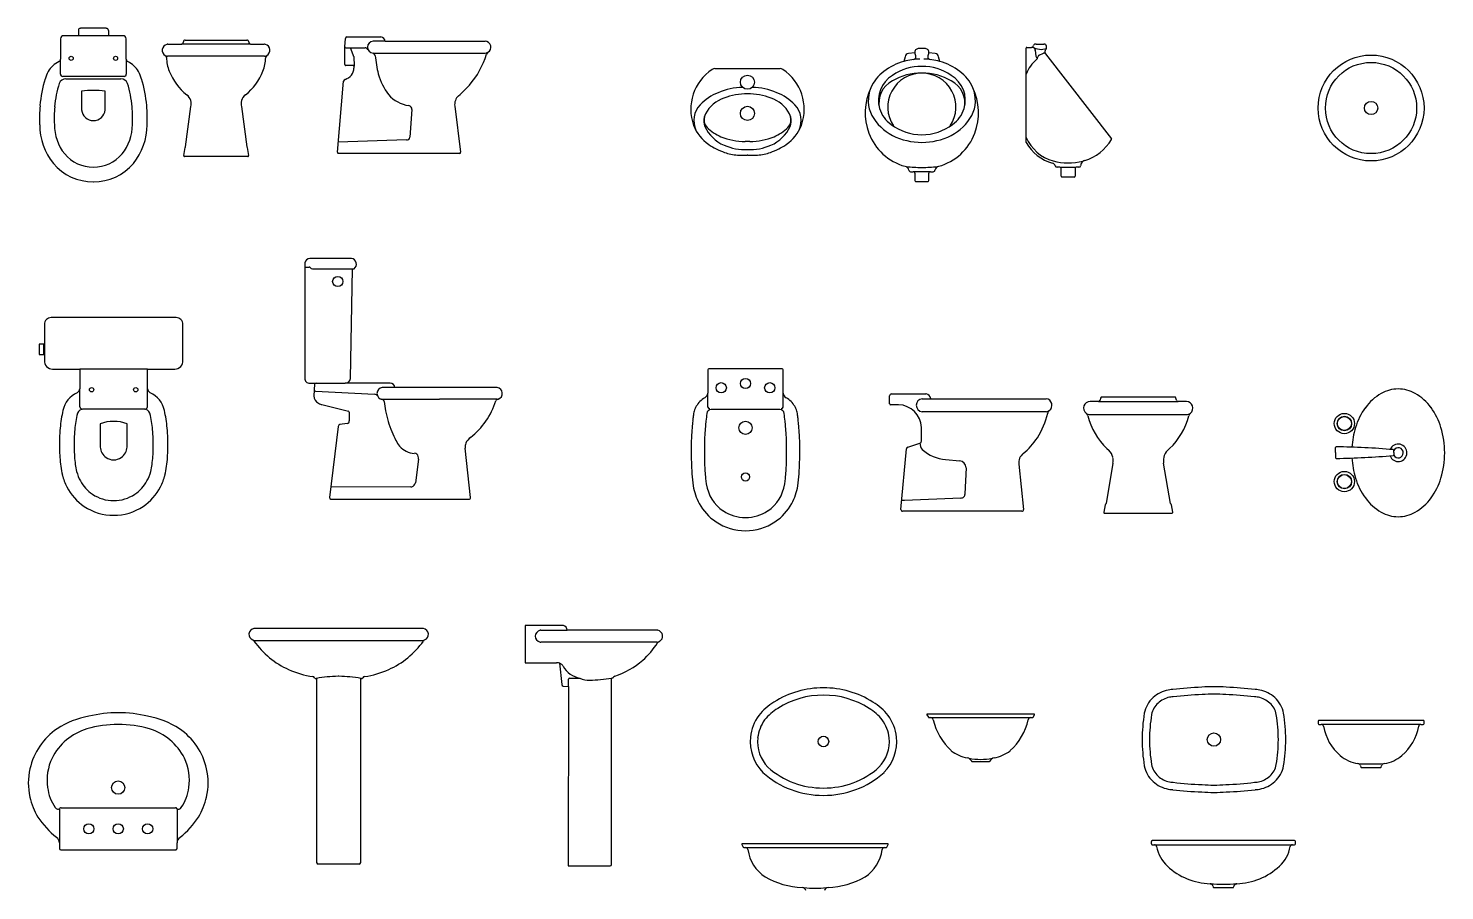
# Model space of a CAD drawing. Extents: x 48.37 to 55.99, y 194.47 to 199.7.
# Drawn here: x 48.369 to 53.248, y 196.608 to 199.579 of the extents above; entities that cross this region are included whole.
import ezdxf

# ---------------------------------------------------------------- set-up
doc = ezdxf.new("R2010")
doc.units = 0
doc.layers.get('0').update_dxf_attribs({"linetype": 'CONTINUOUS'})

msp = doc.modelspace()

# ---------------------------------------------------------------- linework, layer by layer
for p, q in [((48.5927, 199.5534), (48.4913, 199.5534)), ((48.541, 199.5716), (48.541, 199.5534)), ((48.5927, 199.5787), (48.5481, 199.5787)), ((48.6373, 199.5787), (48.5927, 199.5787)), ((48.694, 199.5534), (48.5927, 199.5534)), ((48.6444, 199.5716), (48.6444, 199.5534)), ((48.4791, 199.5422), (48.4791, 199.4723)), ((48.7062, 199.4723), (48.7062, 199.5422)), ((48.8493, 199.5237), (48.8968, 199.5237)), ((49.0155, 199.5237), (48.8968, 199.5237)), ((48.9024, 199.5288), (48.9029, 199.5323)), ((48.909, 199.5379), (49.0155, 199.5379)), ((49.0155, 199.5379), (49.1219, 199.5379)), ((49.1341, 199.5237), (49.0155, 199.5237)), ((49.128, 199.5323), (49.1285, 199.5288)), ((49.1341, 199.5237), (49.1816, 199.5237)), ((49.4585, 199.4541), (49.459, 199.5149)), ((49.459, 199.5149), (49.4611, 199.5433)), ((49.4626, 199.5119), (49.5285, 199.5119)), ((49.4661, 199.5489), (49.5832, 199.5489)), ((49.4871, 199.4878), (49.4788, 199.5119)), ((49.5974, 199.5342), (49.5564, 199.5342)), ((49.5974, 199.5342), (49.7492, 199.5342)), ((49.7492, 199.5342), (49.9421, 199.5342)), ((51.4466, 199.5088), (51.4339, 199.5088)), ((51.4593, 199.5088), (51.4466, 199.5088)), ((51.8056, 199.1851), (51.8056, 199.51)), ((51.8086, 199.513), (51.8248, 199.513)), ((51.8284, 199.515), (51.8309, 199.5201)), ((51.8373, 199.5029), (51.8395, 199.4831)), ((51.8396, 199.5059), (51.8396, 199.5059)), ((51.84, 199.5247), (51.8664, 199.5247)), ((48.4791, 199.4211), (48.4791, 199.4723)), ((48.7062, 199.4723), (48.7062, 199.4211)), ((49.0155, 199.4826), (48.8486, 199.4826)), ((49.1823, 199.4826), (49.0155, 199.4826)), ((49.4894, 199.4819), (49.4905, 199.448)), ((49.5564, 199.4936), (49.7492, 199.4936)), ((49.7492, 199.4936), (49.9421, 199.4936)), ((51.3888, 199.4809), (51.3848, 199.4647)), ((51.4228, 199.4941), (51.4005, 199.4921)), ((51.4927, 199.4921), (51.4704, 199.4941)), ((51.5084, 199.4647), (51.5044, 199.4809)), ((51.8512, 199.4866), (51.8654, 199.4927)), ((51.8725, 199.4912), (52.0996, 199.1982)), ((48.6983, 199.4129), (48.4871, 199.4129)), ((49.4874, 199.451), (49.4621, 199.451)), ((49.4905, 199.4419), (49.4905, 199.448)), ((50.733, 199.4398), (50.846, 199.4398)), ((50.846, 199.4398), (50.959, 199.4398)), ((48.4979, 199.4044), (48.5927, 199.4044)), ((48.5521, 199.3618), (48.5521, 199.2979)), ((48.5927, 199.4044), (48.6875, 199.4044)), ((48.6332, 199.2979), (48.6332, 199.3618)), ((49.4335, 199.1518), (49.4545, 199.3968)), ((48.9098, 199.1699), (48.9283, 199.3093)), ((49.1026, 199.3093), (49.1211, 199.1699)), ((49.8377, 199.3101), (49.8579, 199.1519)), ((49.6902, 199.2985), (49.6831, 199.2037)), ((50.6984, 199.2762), (50.6973, 199.2726)), ((50.9948, 199.2726), (50.9936, 199.2762)), ((48.9039, 199.1405), (48.909, 199.1679)), ((49.1219, 199.1679), (49.127, 199.1405)), ((49.6709, 199.1941), (49.4365, 199.1863)), ((50.846, 199.1894), (50.8381, 199.1893)), ((50.8539, 199.1893), (50.846, 199.1894)), ((48.9095, 199.137), (48.9062, 199.137)), ((49.0155, 199.137), (48.9095, 199.137)), ((49.1214, 199.137), (49.0155, 199.137)), ((49.1247, 199.137), (49.1214, 199.137)), ((49.8544, 199.1479), (49.4371, 199.1479)), ((50.846, 199.1417), (50.8443, 199.1417)), ((50.8477, 199.1417), (50.846, 199.1417)), ((51.9957, 199.1131), (51.9936, 199.1055)), ((51.4076, 199.0845), (51.4172, 199.0845)), ((51.4466, 199.0845), (51.4197, 199.0845)), ((51.4223, 199.0795), (51.4223, 199.0541)), ((51.4735, 199.0845), (51.4466, 199.0845)), ((51.4709, 199.0541), (51.4709, 199.0795)), ((51.476, 199.0845), (51.4856, 199.0845)), ((51.9217, 199.0999), (51.9125, 199.0999)), ((51.9247, 199.1004), (51.9764, 199.1004)), ((51.9262, 199.0695), (51.9262, 199.0964)), ((51.9718, 199.0665), (51.9293, 199.0665)), ((51.9749, 199.0964), (51.9749, 199.0695)), ((51.987, 199.0999), (51.9779, 199.0999)), ((51.4253, 199.0511), (51.4466, 199.0511)), ((51.4466, 199.0511), (51.4679, 199.0511)), ((49.4824, 198.7862), (49.3385, 198.7862)), ((49.3212, 198.7705), (49.3212, 198.7563)), ((49.3212, 198.7563), (49.3212, 198.3728)), ((49.3212, 198.7563), (49.3359, 198.7563)), ((49.3496, 198.7502), (49.4855, 198.7502)), ((49.4784, 198.3726), (49.4855, 198.7502)), ((49.4855, 198.7502), (49.491, 198.7502)), ((48.6626, 198.582), (48.4474, 198.582)), ((48.8779, 198.582), (48.6626, 198.582)), ((48.4239, 198.5589), (48.4239, 198.4887)), ((48.9013, 198.435), (48.9013, 198.5589)), ((48.4061, 198.4907), (48.4061, 198.4553)), ((48.4224, 198.4907), (48.4061, 198.4907)), ((48.4224, 198.4887), (48.4224, 198.4907)), ((48.4239, 198.4887), (48.4224, 198.4887)), ((48.4224, 198.4583), (48.4224, 198.4887)), ((48.4239, 198.4887), (48.4239, 198.4583)), ((48.4061, 198.4553), (48.4224, 198.4553)), ((48.4224, 198.4583), (48.4239, 198.4583)), ((48.4224, 198.4553), (48.4224, 198.4583)), ((48.4239, 198.4583), (48.4239, 198.435)), ((48.4523, 198.4046), (48.546, 198.4046)), ((48.546, 198.4046), (48.546, 198.3372)), ((48.7792, 198.4046), (48.546, 198.4046)), ((48.7792, 198.4046), (48.8729, 198.4046)), ((48.7792, 198.3372), (48.7792, 198.4046)), ((50.7094, 198.4003), (50.7094, 198.3222)), ((50.8391, 198.4059), (50.7149, 198.4059)), ((50.9633, 198.4059), (50.8391, 198.4059)), ((50.9689, 198.3222), (50.9689, 198.4003)), ((48.546, 198.2748), (48.546, 198.3372)), ((48.7792, 198.2748), (48.7792, 198.3372)), ((49.3376, 198.3564), (49.3598, 198.3564)), ((49.3547, 198.3525), (49.3517, 198.3128)), ((49.3598, 198.3564), (49.4596, 198.3564)), ((49.6152, 198.3564), (49.4596, 198.3564)), ((49.6314, 198.3412), (49.5873, 198.3412)), ((49.7855, 198.3412), (49.6314, 198.3412)), ((49.9837, 198.3412), (49.7855, 198.3412)), ((49.3577, 198.329), (49.5615, 198.3179)), ((49.3747, 198.2841), (49.3779, 198.2833)), ((49.3793, 198.2831), (49.471, 198.2598)), ((49.5873, 198.3007), (49.7855, 198.3007)), ((49.9837, 198.3007), (49.7855, 198.3007)), ((50.7094, 198.2755), (50.7094, 198.3222)), ((50.9689, 198.2755), (50.9689, 198.3222)), ((51.3357, 198.2851), (51.3357, 198.313)), ((51.3418, 198.3191), (51.4604, 198.3191)), ((51.4472, 198.3028), (51.4771, 198.3028)), ((51.4771, 198.3028), (51.6611, 198.3028)), ((51.6611, 198.3028), (51.875, 198.3028)), ((52.0553, 198.2934), (52.0259, 198.2934)), ((52.0553, 198.2934), (52.1922, 198.2934)), ((52.0624, 198.3051), (52.0609, 198.298)), ((52.1922, 198.3086), (52.0675, 198.3086)), ((52.3169, 198.3086), (52.1922, 198.3086)), ((52.1922, 198.2934), (52.329, 198.2934)), ((52.3234, 198.298), (52.3219, 198.3051)), ((52.3584, 198.2934), (52.329, 198.2934)), ((48.5577, 198.2672), (48.5557, 198.2673)), ((48.6626, 198.2672), (48.5577, 198.2672)), ((48.7675, 198.2672), (48.6626, 198.2672)), ((48.7695, 198.2673), (48.7675, 198.2672)), ((49.4743, 198.256), (49.4743, 198.2261)), ((50.7094, 198.274), (50.7094, 198.2755)), ((50.8391, 198.2655), (50.7204, 198.2655)), ((50.9579, 198.2655), (50.8391, 198.2655)), ((50.9688, 198.274), (50.9689, 198.2755)), ((51.3661, 198.2821), (51.3388, 198.2821)), ((51.6611, 198.2577), (51.4472, 198.2577)), ((51.875, 198.2577), (51.6611, 198.2577)), ((52.0259, 198.2478), (52.1922, 198.2478)), ((52.1922, 198.2478), (52.3584, 198.2478)), ((48.6165, 198.216), (48.6165, 198.1359)), ((48.7087, 198.1359), (48.7087, 198.216)), ((49.4363, 198.2069), (49.4066, 197.9622)), ((49.4667, 198.217), (49.442, 198.2136)), ((51.4452, 198.1567), (51.4452, 198.204)), ((51.3986, 198.1361), (51.4399, 198.1492)), ((49.713, 198.0944), (49.7019, 198.0133)), ((49.8919, 197.9621), (49.8737, 198.1329)), ((51.3747, 197.9206), (51.3934, 198.13)), ((51.3934, 198.13), (51.3935, 198.1305)), ((51.5283, 198.093), (51.577, 198.089)), ((52.0842, 198.1312), (52.0908, 198.1251)), ((52.2935, 198.1251), (52.3001, 198.1312)), ((52.8721, 198.1172), (52.8721, 198.1351)), ((52.8721, 198.1172), (52.8721, 198.0992)), ((53.0721, 198.1172), (53.0721, 198.1253)), ((53.0721, 198.1172), (53.0721, 198.109)), ((50.6546, 198.0435), (50.6566, 198.0232)), ((50.6998, 198.0473), (50.7017, 198.0283)), ((50.9765, 198.0283), (50.9784, 198.0473)), ((51.0216, 198.0232), (51.0236, 198.0435)), ((51.5988, 198.0651), (51.5952, 197.9749)), ((51.7812, 198.0773), (51.7964, 197.9207)), ((52.105, 198.0805), (52.0812, 197.9412)), ((52.3031, 197.9412), (52.2794, 198.0805)), ((49.6858, 197.9991), (49.4109, 197.9975)), ((50.6566, 198.0232), (50.6592, 198.0029)), ((50.7017, 198.0283), (50.7041, 198.009)), ((50.9741, 198.009), (50.9765, 198.0283)), ((51.019, 198.0029), (51.0216, 198.0232)), ((49.4116, 197.9565), (49.8868, 197.9565)), ((51.386, 197.9521), (51.3775, 197.9521)), ((51.387, 197.9521), (51.386, 197.9521)), ((51.581, 197.9607), (51.387, 197.9521)), ((51.7914, 197.9151), (51.3798, 197.9151)), ((52.0776, 197.9375), (52.0731, 197.9123)), ((52.0766, 197.9082), (52.0816, 197.9082)), ((52.0777, 197.9377), (52.0776, 197.9375)), ((52.0816, 197.9082), (52.1922, 197.9082)), ((52.1922, 197.9082), (52.3027, 197.9082)), ((52.3027, 197.9082), (52.3077, 197.9082)), ((52.3067, 197.9375), (52.3067, 197.9377)), ((52.3113, 197.9123), (52.3067, 197.9375)), ((49.2264, 197.5108), (49.1474, 197.5108)), ((49.4377, 197.5108), (49.2264, 197.5108)), ((49.6491, 197.5108), (49.4377, 197.5108)), ((49.728, 197.5108), (49.6491, 197.5108)), ((50.0797, 197.5212), (50.0797, 197.3934)), ((50.2105, 197.5212), (50.0797, 197.5212)), ((50.134, 197.5049), (50.2247, 197.5049)), ((50.3344, 197.5049), (50.2247, 197.5049)), ((50.5348, 197.5049), (50.3344, 197.5049)), ((49.147, 197.4703), (49.4377, 197.4703)), ((49.4377, 197.4703), (49.7284, 197.4703)), ((50.3344, 197.4644), (50.1339, 197.4644)), ((50.5349, 197.4644), (50.3344, 197.4644)), ((50.0797, 197.3934), (50.1879, 197.3934)), ((50.1983, 197.3914), (50.2064, 197.3184)), ((49.3546, 197.3415), (49.355, 197.3409)), ((49.3617, 197.3394), (49.3617, 196.7049)), ((49.4387, 197.3466), (49.4355, 197.3466)), ((49.5137, 196.7049), (49.5137, 197.3394)), ((49.5204, 197.3409), (49.5208, 197.3415)), ((50.2115, 197.3129), (50.2293, 197.3118)), ((50.2293, 197.3118), (50.2287, 196.694)), ((50.2293, 197.3118), (50.2293, 197.3367)), ((50.2328, 197.3402), (50.2688, 197.3402)), ((50.3773, 196.698), (50.3773, 197.3402)), ((51.4639, 197.2139), (51.469, 197.2053)), ((51.6494, 197.2165), (51.4654, 197.2165)), ((51.8334, 197.2165), (51.6494, 197.2165)), ((51.8299, 197.2053), (51.8349, 197.2139)), ((51.471, 197.2043), (51.4771, 197.2043)), ((51.4771, 197.2043), (51.6494, 197.2043)), ((51.6494, 197.2043), (51.8217, 197.2043)), ((51.8217, 197.2043), (51.8278, 197.2043)), ((52.8115, 197.1916), (52.8115, 197.1835)), ((52.994, 197.1947), (52.8146, 197.1947)), ((52.8146, 197.1805), (52.8224, 197.1805)), ((52.829, 197.1805), (52.8224, 197.1805)), ((52.994, 197.1805), (52.829, 197.1805)), ((53.1734, 197.1947), (52.994, 197.1947)), ((53.1591, 197.1805), (52.994, 197.1805)), ((53.1656, 197.1805), (53.1591, 197.1805)), ((53.1656, 197.1805), (53.1734, 197.1805)), ((53.1765, 197.1835), (53.1765, 197.1916)), ((51.62, 197.0527), (51.6494, 197.0527)), ((51.6494, 197.0527), (51.6788, 197.0527)), ((52.9577, 197.0386), (52.9591, 197.0339)), ((52.961, 197.0325), (52.994, 197.0325)), ((52.994, 197.0325), (53.027, 197.0325)), ((53.0289, 197.0339), (53.0304, 197.0386)), ((48.4756, 196.8886), (48.4756, 196.7728)), ((48.4812, 196.8931), (48.6783, 196.8931)), ((48.6783, 196.8931), (48.8755, 196.8931)), ((48.8811, 196.8886), (48.8811, 196.7728)), ((48.4756, 196.7728), (48.4756, 196.7533)), ((48.8811, 196.7533), (48.8811, 196.7728)), ((52.2371, 196.7775), (52.2371, 196.7694)), ((52.4855, 196.7806), (52.2402, 196.7806)), ((52.7308, 196.7806), (52.4855, 196.7806)), ((52.7339, 196.7694), (52.7339, 196.7775)), ((48.4802, 196.7492), (48.6783, 196.7492)), ((48.6783, 196.7492), (48.8765, 196.7492)), ((50.8269, 196.7671), (50.8315, 196.758)), ((51.0788, 196.7697), (50.8285, 196.7697)), ((50.833, 196.7571), (50.8404, 196.7571)), ((50.8404, 196.7571), (51.0788, 196.7571)), ((51.3292, 196.7697), (51.0788, 196.7697)), ((51.0788, 196.7571), (51.3173, 196.7571)), ((51.3173, 196.7571), (51.3247, 196.7571)), ((51.3262, 196.758), (51.3308, 196.7671)), ((52.2402, 196.7664), (52.248, 196.7664)), ((52.248, 196.7664), (52.2546, 196.7664)), ((52.2546, 196.7664), (52.4855, 196.7664)), ((52.4855, 196.7664), (52.7164, 196.7664)), ((52.7164, 196.7664), (52.723, 196.7664)), ((52.723, 196.7664), (52.7308, 196.7664)), ((49.3668, 196.6999), (49.4377, 196.6999)), ((49.4377, 196.6999), (49.5087, 196.6999)), ((50.2287, 196.694), (50.3732, 196.694)), ((52.4491, 196.6245), (52.4506, 196.6198)), ((52.5204, 196.6198), (52.5219, 196.6245)), ((52.4525, 196.6184), (52.4855, 196.6184)), ((52.4855, 196.6184), (52.5185, 196.6184))]:
    msp.add_line(p, q)
for centre, radius in [((48.5161, 199.4753), 0.0071), ((48.6692, 199.4753), 0.0071), ((52.994, 199.3042), 0.1825), ((52.994, 199.3042), 0.1571), ((50.846, 199.3931), 0.0243), ((50.846, 199.2857), 0.0243), ((52.994, 199.3042), 0.0228), ((49.4345, 198.7066), 0.0177), ((48.5866, 198.3336), 0.0076), ((48.7386, 198.3336), 0.0076), ((50.7555, 198.3405), 0.0177), ((50.8391, 198.3552), 0.0177), ((50.9227, 198.3405), 0.0177), ((52.9021, 198.2172), 0.035), ((52.9021, 198.2172), 0.025), ((52.9021, 198.2172), 0.024), ((50.8391, 198.2026), 0.0228), ((50.8391, 198.0333), 0.0142), ((52.9021, 198.0172), 0.035), ((52.9021, 198.0172), 0.025), ((52.9021, 198.0172), 0.024), ((51.1076, 197.1218), 0.0182), ((52.4528, 197.1285), 0.0228), ((48.6783, 196.9631), 0.0228), ((48.577, 196.8211), 0.0177), ((48.6783, 196.8211), 0.0177), ((48.7797, 196.8211), 0.0177)]:
    msp.add_circle(centre, radius)
for centre, radius, start, end in [((48.4909, 199.5416), 0.0117, 87.8078, 177.2131), ((48.5483, 199.5714), 0.00728, 91.4261, 178.5739), ((48.6371, 199.5714), 0.00728, 1.4261, 88.5739), ((48.6945, 199.5416), 0.0117, 2.7869, 92.1922), ((48.8506, 199.5032), 0.0207, 104.2882, 240.8835), ((48.8494, 199.506), 0.0177, 90.4662, 102.6402), ((48.8969, 199.5293), 0.0056, 269.9675, 354.5798), ((48.9087, 199.5322), 0.00574, 86.5792, 178.4417), ((49.1222, 199.5322), 0.00574, 1.5583, 93.4208), ((49.1341, 199.5293), 0.0056, 185.4202, 270.0325), ((49.1815, 199.506), 0.0177, 77.3598, 89.5338), ((49.1803, 199.5032), 0.0207, 299.1165, 75.7118), ((49.4624, 199.5152), 0.00334, 185.0477, 273.7497), ((49.4665, 199.5434), 0.00547, 94.1616, 181.2911), ((49.5292, 199.5022), 0.00973, 25.1718, 94.4429), ((49.5569, 199.5139), 0.0203, 91.377, 268.623), ((49.5818, 199.5332), 0.0157, 3.3524, 84.6374), ((49.9416, 199.5139), 0.0203, 299.8396, 88.623), ((51.434, 199.4971), 0.0116, 90.3819, 195.2487), ((51.4592, 199.4971), 0.0116, 344.7513, 89.6181), ((51.8086, 199.51), 0.00304, 90, 180), ((51.8254, 199.5003), 0.0127, 90.5852, 92.4239), ((51.8251, 199.5167), 0.0037, 272.4449, 332.9609), ((51.8254, 199.5003), 0.0127, 57.0305, 90.5852), ((51.8578, 199.5596), 0.0534, 236.62, 290.0311), ((51.8392, 199.515), 0.00969, 84.7956, 148.3345), ((51.8262, 199.5016), 0.0112, 6.4831, 57.0305), ((51.8371, 199.5055), 0.00253, 47.3931, 47.5376), ((51.8671, 199.5164), 0.00831, 26.6179, 94.6666), ((51.8401, 199.5243), 0.0389, 323.7706, 337.5139), ((51.864, 199.5132), 0.0126, 342.8586, 33.4016), ((48.5054, 199.3929), 0.0776, 113.4269, 151.7341), ((48.4705, 199.4718), 0.00861, 297.917, 3.3675), ((48.7148, 199.4718), 0.00861, 176.6325, 242.083), ((48.6799, 199.3929), 0.0776, 28.2659, 66.5731), ((48.8363, 199.4779), 0.00832, 1.3411, 59.4583), ((48.8506, 199.5032), 0.0207, 240.8835, 257.3981), ((48.9648, 199.4781), 0.1202, 180.0013, 203.092), ((48.8483, 199.4911), 0.00847, 254.9055, 271.9871), ((49.0661, 199.4781), 0.1202, 336.908, 359.9987), ((49.1826, 199.4911), 0.00847, 268.0129, 285.0945), ((49.1803, 199.5032), 0.0207, 282.6019, 299.1165), ((49.1946, 199.4779), 0.00832, 120.5417, 178.6589), ((49.4616, 199.454), 0.00302, 178.6609, 280.1365), ((49.4677, 199.4768), 0.0223, 20.4957, 29.4944), ((49.4803, 199.4806), 0.00927, 7.6213, 25.579), ((49.5523, 199.4833), 0.0108, 6.2997, 74.787), ((50.3093, 199.5845), 0.753, 187.6314, 192.49), ((49.6542, 199.5819), 0.3072, 319.6681, 342.5011), ((49.9416, 199.5139), 0.0203, 271.377, 299.8396), ((49.9596, 199.4861), 0.013, 127.8128, 164.3008), ((51.4427, 199.2627), 0.2101, 105.9954, 127.1347), ((51.4427, 199.2627), 0.2101, 90.8586, 105.9954), ((51.4031, 199.4776), 0.0147, 100.3625, 167.0914), ((51.4173, 199.4799), 0.0086, 273.0142, 6.5565), ((51.3852, 199.4785), 0.0407, 3.4314, 22.5579), ((51.4506, 199.2627), 0.2101, 74.0046, 89.1414), ((51.4759, 199.4799), 0.0086, 173.4435, 266.9858), ((51.508, 199.4785), 0.0407, 157.4421, 176.5686), ((51.4901, 199.4776), 0.0147, 12.9086, 79.6375), ((51.4506, 199.2627), 0.2101, 52.8653, 74.0046), ((51.9345, 199.366), 0.1403, 130.9441, 156.7971), ((51.8492, 199.4839), 0.00966, 184.6853, 242.5951), ((51.8371, 199.4778), 0.008, 313.0631, 1.6972), ((51.8569, 199.4762), 0.0119, 118.5009, 170.9842), ((51.8674, 199.4848), 0.00817, 51.5282, 104.2823), ((51.8801, 199.4971), 0.00958, 153.6028, 217.8184), ((48.5291, 199.3773), 0.1059, 150.3607, 165.3493), ((48.4871, 199.4209), 0.00792, 178.4283, 270), ((48.6983, 199.4209), 0.00792, 270, 1.5717), ((48.6562, 199.3773), 0.1059, 14.6507, 29.6393), ((49.0367, 199.5029), 0.1961, 201.5225, 231.295), ((48.9942, 199.5029), 0.1961, 308.705, 338.4775), ((49.4473, 199.4442), 0.0432, 287.1521, 356.995), ((49.4872, 199.4478), 0.00325, 3.638, 86.362), ((49.7725, 199.4765), 0.2059, 195.4562, 217.6739), ((50.814, 199.3001), 0.1634, 123.2746, 200.0365), ((50.7332, 199.4254), 0.0144, 90.945, 127.9351), ((50.9588, 199.4254), 0.0144, 52.0649, 89.055), ((50.878, 199.3001), 0.1634, 339.9635, 56.7254), ((51.4011, 199.3161), 0.1425, 126.7849, 156.2707), ((51.3968, 199.331), 0.0999, 121.107, 196.6134), ((51.447, 199.3069), 0.1177, 90.209, 213.2276), ((51.4407, 199.2851), 0.1624, 87.9205, 126.0029), ((51.4418, 199.2412), 0.1835, 88.4845, 121.7347), ((51.4525, 199.2851), 0.1624, 53.9971, 92.0795), ((51.4515, 199.2412), 0.1835, 58.2653, 91.5155), ((51.4462, 199.3069), 0.1177, 326.7724, 89.791), ((51.4964, 199.331), 0.0999, 343.3866, 58.893), ((51.4921, 199.3161), 0.1425, 23.7293, 53.2151), ((48.84, 199.2764), 0.4327, 162.8276, 175.2411), ((48.84, 199.2764), 0.382, 162.8276, 175.242), ((48.4974, 199.3804), 0.0239, 88.7269, 158.6533), ((48.5927, 199.093), 0.2718, 81.4217, 98.5783), ((48.688, 199.3804), 0.0239, 21.3467, 91.2731), ((48.3453, 199.2764), 0.382, 4.758, 17.1724), ((48.3453, 199.2764), 0.4327, 4.7589, 17.1724), ((49.4624, 199.3951), 0.00809, 106.8128, 168.1663), ((49.6514, 199.5891), 0.314, 309.435, 318.9953), ((50.8032, 199.2028), 0.1647, 110.8299, 136.9827), ((50.8324, 199.1563), 0.2187, 90.6695, 113.6486), ((50.8597, 199.1563), 0.2187, 66.3514, 89.3305), ((50.8888, 199.2028), 0.1647, 43.0173, 69.1701), ((51.4514, 199.2876), 0.2, 154.5906, 200.5756), ((51.3776, 199.3297), 0.1155, 157.7484, 206.5163), ((51.382, 199.3225), 0.0833, 116.1699, 193.9306), ((51.5113, 199.3225), 0.0833, 346.0694, 63.8301), ((51.5156, 199.3297), 0.1155, 333.4837, 22.2516), ((51.4418, 199.2876), 0.2, 339.4244, 25.4094), ((48.9147, 199.27), 0.5076, 175.2286, 182.7183), ((48.9147, 199.27), 0.4569, 175.2279, 182.8624), ((48.2707, 199.27), 0.4569, 357.1376, 4.7721), ((48.2707, 199.27), 0.5076, 357.2817, 4.7714), ((48.8922, 199.3194), 0.0374, 15.6886, 54.2955), ((48.8781, 199.3194), 0.0512, 348.5788, 11.4212), ((49.1528, 199.3194), 0.0512, 168.5788, 191.4212), ((49.1387, 199.3194), 0.0374, 125.7045, 164.3114), ((49.6922, 199.4191), 0.1072, 219.6478, 263.2505), ((49.677, 199.2997), 0.0132, 354.8932, 78.9558), ((49.8775, 199.3164), 0.0403, 131.3469, 188.9427), ((50.7396, 199.2608), 0.0786, 136.3128, 205.1724), ((50.7993, 199.2327), 0.1107, 108.0847, 151.9758), ((50.8444, 199.1377), 0.2155, 89.5804, 111.659), ((50.8476, 199.1377), 0.2155, 68.341, 90.4196), ((50.8927, 199.2327), 0.1107, 28.0242, 71.9153), ((50.9524, 199.2608), 0.0786, 334.8276, 43.6872), ((48.5927, 199.3016), 0.0407, 185.2391, 354.7609), ((50.7392, 199.2587), 0.0442, 161.6944, 204.5136), ((50.7336, 199.2634), 0.0374, 155.5926, 224.5763), ((50.749, 199.265), 0.0514, 157.5043, 164.3404), ((50.9584, 199.2634), 0.0374, 315.4237, 24.4074), ((50.943, 199.265), 0.0514, 15.6596, 22.4957), ((50.9528, 199.2587), 0.0442, 335.4864, 18.3056), ((51.4243, 199.3628), 0.1722, 209.4138, 242.6695), ((51.3956, 199.3295), 0.0982, 195.9887, 236.3808), ((51.4689, 199.3628), 0.1722, 297.3305, 330.5862), ((51.4976, 199.3295), 0.0982, 303.6192, 344.0113), ((48.6197, 199.2468), 0.212, 180.2252, 218.926), ((48.6197, 199.2468), 0.1613, 179.85, 218.7301), ((48.5656, 199.2468), 0.1613, 321.2699, 0.15), ((48.5656, 199.2468), 0.212, 321.074, 359.7748), ((50.7978, 199.2992), 0.148, 201.8466, 234.7411), ((50.814, 199.2929), 0.1264, 204.5136, 247.3273), ((50.8095, 199.3383), 0.144, 224.5763, 247.5625), ((50.878, 199.2929), 0.1264, 292.6727, 335.4864), ((50.8825, 199.3383), 0.144, 292.4375, 315.4237), ((50.8942, 199.2992), 0.148, 305.2589, 338.1534), ((51.4371, 199.2813), 0.1844, 200.2862, 254.8196), ((51.4455, 199.3832), 0.171, 232.416, 270.3839), ((51.4478, 199.3832), 0.171, 269.6161, 307.584), ((51.4561, 199.2813), 0.1844, 285.1804, 339.7138), ((48.9133, 199.1673), 0.00427, 143.3554, 172.7304), ((49.1177, 199.1673), 0.00427, 7.2696, 36.6446), ((49.6726, 199.2045), 0.0105, 260.8653, 355.8697), ((50.8569, 199.4038), 0.2678, 237.3387, 243.7374), ((50.8893, 199.4694), 0.341, 243.7374, 248.9326), ((50.8349, 199.3997), 0.2105, 247.5625, 270.8624), ((50.8377, 199.3391), 0.1782, 246.0093, 272.6576), ((50.8543, 199.3391), 0.1782, 267.3424, 293.9907), ((50.8571, 199.3997), 0.2105, 269.1376, 292.4375), ((50.8027, 199.4694), 0.341, 291.0674, 296.2626), ((50.8351, 199.4038), 0.2678, 296.2626, 302.6613), ((51.4448, 199.4059), 0.22, 243.0862, 270.4647), ((51.4484, 199.4059), 0.22, 269.5353, 296.9138), ((51.9383, 199.2616), 0.1451, 203.84, 254.2787), ((51.9383, 199.2616), 0.1533, 209.9713, 254.2787), ((51.9575, 199.2815), 0.1663, 287.8151, 328.724), ((52.0962, 199.1967), 0.00366, 335.4665, 24.5335), ((48.5915, 199.2289), 0.1789, 220.1545, 270.388), ((48.5915, 199.2289), 0.1282, 220.3937, 270.5414), ((48.5939, 199.2289), 0.1282, 269.4586, 319.6063), ((48.5939, 199.2289), 0.1789, 269.612, 319.8455), ((48.9067, 199.1398), 0.00285, 165.0181, 260.4962), ((49.1242, 199.1398), 0.00285, 279.5038, 14.9819), ((49.4371, 199.1515), 0.00355, 175.1108, 270), ((49.8544, 199.1515), 0.00355, 270, 7.3012), ((50.8155, 199.2778), 0.1356, 248.9326, 268.1549), ((50.8443, 200.1713), 1.0296, 268.1549, 270), ((50.8477, 200.1713), 1.0296, 270, 271.8451), ((50.8765, 199.2778), 0.1356, 271.8451, 291.0674), ((51.8912, 199.0993), 0.0158, 20.9187, 69.0813), ((51.9513, 199.3193), 0.2042, 255.1792, 284.0205), ((52.0119, 199.1057), 0.0179, 101.6289, 155.6907), ((51.3832, 199.0844), 0.0197, 16.7492, 73.2508), ((51.4559, 199.648), 0.5489, 263.4102, 269.0334), ((51.4075, 199.0901), 0.00554, 179.6268, 270.3732), ((51.418, 199.0803), 0.00435, 349.5762, 100.4238), ((51.4373, 199.648), 0.5489, 270.9666, 276.5898), ((51.4752, 199.0803), 0.00435, 79.5762, 190.4238), ((51.4857, 199.0901), 0.00554, 269.6268, 0.3732), ((51.5101, 199.0844), 0.0197, 106.7492, 163.2508), ((51.9128, 199.1071), 0.00717, 196.9802, 267.8826), ((51.9217, 199.0953), 0.00466, 13.85, 90.4), ((51.9293, 199.0695), 0.00304, 180, 270), ((51.9718, 199.0695), 0.00304, 270, 360), ((51.9782, 199.0966), 0.00337, 95.4693, 183.3281), ((51.9872, 199.1065), 0.00654, 268.9232, 351.5495), ((48.5939, 199.2289), 0.1789, 269.4586, 269.612), ((51.4253, 199.0541), 0.00304, 180, 270), ((51.4679, 199.0541), 0.00304, 270, 0), ((49.3387, 198.7687), 0.0176, 90.738, 173.977), ((49.4782, 198.7662), 0.0205, 308.8039, 78.1265), ((49.3358, 198.751), 0.00533, 38.2584, 88.6115), ((49.3492, 198.7626), 0.0124, 222.2662, 262.948), ((49.3491, 198.7592), 0.00902, 261.0137, 273.5292), ((48.4471, 198.5588), 0.0232, 89.3218, 179.7659), ((48.8781, 198.5588), 0.0232, 0.2341, 90.6782), ((48.4532, 198.4339), 0.0294, 177.9127, 268.1374), ((48.872, 198.4339), 0.0294, 271.8626, 2.0873), ((50.7147, 198.4005), 0.00535, 87.5438, 182.4562), ((50.9635, 198.4005), 0.00535, 357.5438, 92.4562), ((48.5274, 198.3397), 0.0188, 300.3559, 352.2639), ((48.7978, 198.3397), 0.0188, 187.7361, 239.6441), ((49.3375, 198.3727), 0.0163, 179.602, 270.2521), ((49.3581, 198.3339), 0.00493, 187.6747, 265.8637), ((49.3596, 198.3513), 0.00508, 88.2472, 166.6212), ((49.4601, 198.3748), 0.0184, 268.617, 353.0938), ((49.5901, 198.3209), 0.0205, 97.608, 262.392), ((49.6153, 198.3403), 0.0161, 3.3384, 90.3569), ((49.981, 198.3209), 0.0205, 287.501, 82.392), ((53.0876, 198.2184), 0.118, 90, 119.6634), ((53.0876, 198.2184), 0.118, 60.3366, 90), ((48.5739, 198.2433), 0.0883, 114.7771, 167.3234), ((48.7513, 198.2433), 0.0883, 12.6766, 65.2229), ((49.3821, 198.3137), 0.0304, 181.7553, 241.9097), ((49.3848, 198.319), 0.0364, 241.9886, 253.8918), ((49.3848, 198.319), 0.0364, 259.0542, 261.2599), ((49.5611, 198.3055), 0.0124, 27.5599, 88.025), ((49.5827, 198.2889), 0.0125, 19.2791, 82.4054), ((50.2577, 198.3698), 0.6676, 186.599, 189.4105), ((49.7323, 198.3731), 0.2589, 308.0902, 342.4509), ((49.9901, 198.2895), 0.0122, 103.7183, 153.0615), ((49.981, 198.3209), 0.0205, 277.608, 287.501), ((50.7431, 198.2325), 0.086, 120.9112, 149.1346), ((50.6899, 198.3235), 0.0195, 297.6146, 356.1651), ((50.9883, 198.3235), 0.0195, 183.8349, 242.3854), ((50.9351, 198.2325), 0.086, 30.8654, 59.0888), ((51.3418, 198.313), 0.00608, 90, 180), ((51.3388, 198.2851), 0.00304, 180, 270), ((51.4502, 198.2803), 0.0228, 97.533, 262.467), ((51.4605, 198.3127), 0.00639, 84.3196, 91.4996), ((51.4596, 198.3016), 0.0175, 4.1813, 84.9791), ((51.872, 198.2803), 0.0228, 306.7679, 82.467), ((52.0268, 198.2706), 0.0228, 92.2344, 231.0791), ((52.0551, 198.2994), 0.00597, 272.1739, 346.4049), ((52.0671, 198.3038), 0.00479, 84.793, 165.191), ((52.3173, 198.3038), 0.00479, 14.809, 95.207), ((52.3293, 198.2994), 0.00597, 193.5951, 267.8261), ((52.3575, 198.2706), 0.0228, 308.9209, 87.7656), ((53.1155, 198.1693), 0.1744, 119.6634, 143.9726), ((53.0597, 198.1693), 0.1744, 36.0274, 60.3366), ((49.106, 198.1336), 0.6316, 168.2086, 171.0136), ((48.7113, 198.2028), 0.1803, 164.0139, 173.1613), ((48.5597, 198.2438), 0.0234, 92.5913, 158.2206), ((48.5545, 198.2757), 0.00853, 186.191, 278.2537), ((48.7656, 198.2438), 0.0234, 21.7794, 87.4087), ((48.7707, 198.2757), 0.00853, 261.7463, 353.809), ((48.6139, 198.2028), 0.1803, 6.8387, 15.9861), ((48.2192, 198.1336), 0.6316, 8.9864, 11.7914), ((49.4695, 198.2552), 0.00485, 10.5103, 72.8155), ((50.0524, 198.358), 0.4637, 192.1175, 201.281), ((53.4345, 197.8973), 2.7968, 172.8346, 173.1572), ((53.4345, 197.8973), 2.7968, 172.7299, 172.8346), ((50.7028, 198.2458), 0.043, 160.2011, 172.7299), ((50.8054, 198.2089), 0.152, 153.5482, 160.2011), ((53.4345, 197.8973), 2.7515, 172.5882, 173.1572), ((50.7206, 198.2508), 0.0146, 90.9027, 174.2911), ((50.7155, 198.2751), 0.00613, 190.2238, 274.4701), ((50.9576, 198.2508), 0.0146, 5.7089, 89.0973), ((50.9628, 198.2751), 0.00613, 265.5299, 349.7762), ((48.2437, 197.8973), 2.7515, 6.8428, 7.4118), ((50.8728, 198.2089), 0.152, 19.7989, 26.4518), ((50.9754, 198.2458), 0.043, 7.2701, 19.7989), ((48.2437, 197.8973), 2.7968, 7.1654, 7.2701), ((48.2437, 197.8973), 2.7968, 6.8428, 7.1654), ((51.3634, 198.2002), 0.0819, 2.6395, 88.0998), ((51.6164, 198.3143), 0.2708, 327.4288, 346.8421), ((51.872, 198.2803), 0.0228, 277.533, 306.7679), ((51.8959, 198.2496), 0.0161, 129.5339, 169.1836), ((51.9982, 198.2373), 0.0211, 17.8466, 47.5758), ((52.0268, 198.2706), 0.0228, 231.0791, 267.7656), ((52.2433, 198.2999), 0.2319, 194.0214, 226.6838), ((52.1411, 198.2999), 0.2319, 313.3162, 345.9786), ((52.3575, 198.2706), 0.0228, 272.2344, 308.9209), ((52.3861, 198.2373), 0.0211, 132.4242, 162.1534), ((53.1596, 198.1373), 0.2289, 143.9726, 163.2353), ((53.0156, 198.1373), 0.2289, 16.7647, 36.0274), ((49.1324, 198.1429), 0.6569, 174.8567, 181.0525), ((49.106, 198.1336), 0.6316, 171.0136, 173.7971), ((49.1324, 198.1429), 0.6063, 174.901, 181.0362), ((49.106, 198.1336), 0.5809, 171.0136, 173.7509), ((48.6626, 198.0969), 0.1278, 68.8367, 111.1633), ((48.2192, 198.1336), 0.5809, 6.2491, 8.9864), ((48.1928, 198.1429), 0.6063, 358.9638, 5.099), ((48.2192, 198.1336), 0.6316, 6.2029, 8.9864), ((48.1928, 198.1429), 0.6569, 358.9475, 5.1433), ((49.4435, 198.2065), 0.0072, 101.8243, 177.0803), ((49.4655, 198.2258), 0.00886, 278.1196, 2.2692), ((50.0002, 198.3545), 0.4141, 203.4587, 208.1333), ((53.0643, 198.0134), 2.4166, 175.6792, 176.1859), ((51.741, 198.1134), 1.0895, 175.2364, 175.6792), ((58.1296, 197.581), 7.5002, 175.06757, 175.23636), ((50.7966, 198.2139), 0.14, 173.1572, 175.0676), ((53.0643, 198.0134), 2.3712, 175.6792, 176.1859), ((51.741, 198.1134), 1.0442, 175.2364, 175.6792), ((58.1296, 197.581), 7.4549, 175.06757, 175.23636), ((50.7966, 198.2139), 0.0946, 173.1572, 175.0676), ((50.8816, 198.2139), 0.0946, 4.9324, 6.8428), ((43.5486, 197.581), 7.4549, 4.76364, 4.93243), ((49.9372, 198.1134), 1.0442, 4.3208, 4.7636), ((48.6139, 198.0134), 2.3712, 3.8141, 4.3208), ((50.8816, 198.2139), 0.14, 4.9324, 6.8428), ((43.5486, 197.581), 7.5002, 4.76364, 4.93243), ((49.9372, 198.1134), 1.0895, 4.3208, 4.7636), ((48.6139, 198.0134), 2.4166, 3.8141, 4.3208), ((53.2291, 198.1164), 0.3015, 163.2353, 176.3087), ((52.9461, 198.1164), 0.3015, 0, 16.7647), ((49.7349, 198.2076), 0.111, 205.8242, 218.1866), ((49.7015, 198.1862), 0.0717, 221.2689, 267.4491), ((49.911, 198.1365), 0.0374, 160.2614, 185.4886), ((49.9156, 198.1338), 0.0427, 123.557, 158.9695), ((51.2009, 198.1417), 0.5488, 178.5679, 179.669), ((51.8845, 198.1377), 1.2324, 179.669, 180), ((54.8588, 198.1377), 4.2067, 180, 180.1792), ((51.1196, 198.1437), 0.4675, 177.3749, 178.5679), ((51.0911, 198.145), 0.4389, 176.1859, 177.3749), ((51.2009, 198.1417), 0.5035, 178.5679, 179.669), ((51.8845, 198.1377), 1.1871, 179.669, 180), ((54.8588, 198.1377), 4.1614, 180, 180.1792), ((51.1196, 198.1437), 0.4222, 177.3749, 178.5679), ((51.0911, 198.145), 0.3936, 176.1859, 177.3749), ((50.5871, 198.145), 0.3936, 2.6251, 3.8141), ((50.5586, 198.1437), 0.4222, 1.4321, 2.6251), ((50.4773, 198.1417), 0.5035, 0.331, 1.4321), ((49.7938, 198.1377), 1.1871, 0, 0.331), ((46.8195, 198.1377), 4.1614, 359.8208, 360), ((50.5871, 198.145), 0.4389, 2.6251, 3.8141), ((50.5586, 198.1437), 0.4675, 1.4321, 2.6251), ((50.4773, 198.1417), 0.5488, 0.331, 1.4321), ((49.7938, 198.1377), 1.2324, 0, 0.331), ((46.8195, 198.1377), 4.2067, 359.8208, 360), ((51.4368, 198.157), 0.00845, 291.7115, 358.1371), ((51.4745, 198.1506), 0.0347, 182.3786, 220.6881), ((51.6355, 198.3069), 0.2508, 309.6354, 326.5075), ((52.8741, 198.1351), 0.002, 89.1103, 180), ((52.8298, 195.2878), 2.8497, 85.161, 89.1103), ((53.0876, 198.1164), 0.03, 199.9848, 156.8451), ((49.0891, 198.1463), 0.6137, 181.441, 187.1373), ((49.0891, 198.1463), 0.5631, 181.4584, 187.1156), ((48.6635, 198.1389), 0.0471, 183.5983, 234.6498), ((48.6626, 198.1365), 0.0446, 233.7925, 306.2075), ((48.6617, 198.1389), 0.0471, 305.3502, 356.4017), ((48.2361, 198.1463), 0.5631, 352.8844, 358.5416), ((48.2361, 198.1463), 0.6137, 352.8627, 358.559), ((49.6977, 198.0999), 0.0148, 14.1837, 87.469), ((49.6863, 198.096), 0.0268, 356.4734, 16.2069), ((50.8552, 198.1252), 0.2032, 180.1792, 180.7162), ((134.3372, 199.1687), 83.6916, 180.71616, 180.742618), ((50.8552, 198.1252), 0.1578, 180.1792, 180.7162), ((134.3372, 199.1687), 83.6463, 180.71616, 180.742618), ((-32.6589, 199.1687), 83.6463, 359.257382, 359.28384), ((50.823, 198.1252), 0.1578, 359.2838, 359.8208), ((-32.6589, 199.1687), 83.6916, 359.257382, 359.28384), ((50.823, 198.1252), 0.2032, 359.2838, 359.8208), ((51.4016, 198.1283), 0.00838, 110.926, 164.6517), ((51.5408, 198.2307), 0.1383, 227.9886, 264.8288), ((51.5747, 198.065), 0.0241, 0.3071, 84.6032), ((51.8201, 198.0832), 0.0393, 128.8836, 188.6154), ((52.0559, 198.0895), 0.0499, 13.1101, 45.6054), ((52.0477, 198.0892), 0.0579, 351.3524, 11.5117), ((52.3366, 198.0892), 0.0579, 168.4883, 188.6476), ((52.3284, 198.0895), 0.0499, 134.3946, 166.8899), ((52.8741, 198.0992), 0.002, 180, 270.8897), ((52.8298, 200.9465), 2.8497, 270.8897, 274.839), ((53.2291, 198.1164), 0.3015, 183.3887, 196.7647), ((53.0701, 198.1253), 0.002, 0, 85.161), ((53.0701, 198.109), 0.002, 274.839, 0), ((53.0876, 198.1164), 0.0175, 206.7599, 152.2389), ((52.9461, 198.1164), 0.3015, 343.2353, 0), ((48.7962, 198.1123), 0.3188, 187.6097, 193.168), ((48.6795, 198.0914), 0.2006, 194.9578, 207.4049), ((48.7962, 198.1123), 0.2681, 187.6534, 192.9939), ((48.6795, 198.0914), 0.1499, 195.2515, 208.6949), ((48.6457, 198.0914), 0.1499, 331.3051, 344.7485), ((48.529, 198.1123), 0.2681, 347.0061, 352.3466), ((48.6457, 198.0914), 0.2006, 332.5951, 345.0422), ((48.529, 198.1123), 0.3188, 346.832, 352.3903), ((51.0216, 198.0888), 0.369, 180.7426, 182.8624), ((52.0893, 198.1422), 1.4381, 182.8624, 183.9362), ((51.0216, 198.0888), 0.3237, 180.7426, 182.8624), ((52.0893, 198.1422), 1.3928, 182.8624, 183.9075), ((49.5889, 198.1422), 1.3928, 356.0925, 357.1376), ((50.6566, 198.0888), 0.3237, 357.1376, 359.2574), ((49.5889, 198.1422), 1.4381, 356.0638, 357.1376), ((50.6566, 198.0888), 0.369, 357.1376, 359.2574), ((48.6642, 198.0832), 0.1832, 207.3434, 235.8167), ((48.6642, 198.0832), 0.1325, 208.7786, 235.7038), ((48.661, 198.0832), 0.1325, 304.2962, 331.2214), ((48.661, 198.0832), 0.1832, 304.1833, 332.6566), ((49.6857, 198.0191), 0.02, 270.4605, 281.787), ((49.6855, 198.0155), 0.0165, 284.9395, 352.3301), ((50.8367, 198.0283), 0.1794, 188.1403, 208.7296), ((50.8367, 198.0283), 0.134, 188.2995, 236.4499), ((50.8415, 198.0283), 0.134, 303.5501, 351.7005), ((50.8415, 198.0283), 0.1794, 331.2704, 351.8597), ((53.1596, 198.0954), 0.2289, 196.7647, 216.0274), ((53.0156, 198.0954), 0.2289, 323.9726, 343.2353), ((48.662, 198.0833), 0.1314, 236.52, 270.2704), ((48.6632, 198.0833), 0.1314, 269.7296, 303.48), ((49.4116, 197.9616), 0.00507, 173.0749, 270), ((49.8868, 197.9616), 0.00507, 270, 6.069), ((50.8323, 198.0243), 0.1736, 208.2555, 236.9726), ((50.8459, 198.0243), 0.1736, 303.0274, 331.7445), ((51.5818, 197.9741), 0.0135, 266.7553, 3.2447), ((53.1155, 198.0634), 0.1744, 216.0274, 240.3366), ((53.0597, 198.0634), 0.1744, 299.6634, 323.9726), ((48.662, 198.0833), 0.1821, 236.4064, 270.1951), ((48.6632, 198.0833), 0.1821, 269.8049, 303.5936), ((50.8323, 198.0243), 0.1283, 237.0879, 237.1732), ((50.8383, 198.027), 0.1338, 235.6411, 270.2422), ((50.8399, 198.027), 0.1338, 269.7578, 304.3589), ((50.8459, 198.0243), 0.1283, 302.8268, 302.9121), ((51.3798, 197.9202), 0.00507, 174.9026, 270), ((51.7914, 197.9202), 0.00507, 270, 5.5333), ((52.0768, 197.9119), 0.00371, 174.6323, 267.7396), ((52.0832, 197.9356), 0.0059, 109.3406, 159.3756), ((52.3012, 197.9356), 0.0059, 20.6244, 70.6594), ((52.3076, 197.9119), 0.00371, 272.2604, 5.3677), ((53.0876, 198.0144), 0.118, 240.3366, 270), ((53.0876, 198.0144), 0.118, 270, 299.6634), ((50.8383, 198.027), 0.1792, 235.8344, 270.2422), ((50.8399, 198.027), 0.1792, 269.7578, 304.1656), ((49.1489, 197.4906), 0.0204, 98.1341, 248.8184), ((49.1473, 197.5014), 0.00944, 89.7814, 98.1537), ((49.7281, 197.5014), 0.00944, 81.8463, 90.2186), ((49.7265, 197.4906), 0.0204, 291.1816, 81.8659), ((50.1355, 197.4847), 0.0205, 100.6711, 258.5212), ((50.1338, 197.493), 0.012, 89.1599, 99.7788), ((50.2105, 197.5126), 0.00853, 80.1006, 90.4767), ((50.2096, 197.5061), 0.0151, 355.5836, 80.8905), ((50.5349, 197.493), 0.012, 80.2212, 90.8401), ((50.5332, 197.4847), 0.0205, 298.0842, 79.3289), ((49.1347, 197.4597), 0.0137, 36.1461, 60.0877), ((49.1489, 197.4906), 0.0204, 248.8184, 263.588), ((49.4345, 197.6848), 0.3612, 216.9291, 229.4094), ((49.1469, 197.4723), 0.00203, 261.9785, 272.5646), ((49.4409, 197.6848), 0.3612, 310.5906, 323.0709), ((49.7285, 197.4723), 0.00203, 267.4354, 278.0215), ((49.7265, 197.4906), 0.0204, 276.412, 291.1816), ((49.7407, 197.4597), 0.0137, 119.9123, 143.8539), ((50.134, 197.4788), 0.0144, 259.7716, 269.3138), ((50.2706, 197.6371), 0.3186, 312.3424, 326.535), ((50.5347, 197.4788), 0.0144, 270.6862, 280.2284), ((50.5575, 197.4422), 0.0285, 121.0669, 137.7904), ((50.5332, 197.4847), 0.0205, 281.4788, 298.0842), ((49.383, 197.6349), 0.2899, 230.7244, 246.0606), ((49.4924, 197.6349), 0.2899, 293.9394, 309.2756), ((49.3935, 197.6534), 0.3111, 245.6842, 261.6881), ((49.4819, 197.6534), 0.3111, 278.3119, 294.3158), ((50.189, 197.3676), 0.0258, 82.3249, 92.387), ((50.1865, 197.3634), 0.0304, 67.0818, 78.7797), ((50.1865, 197.3634), 0.0304, 49.9598, 67.0818), ((50.2027, 197.3809), 0.00667, 31.1837, 59.4192), ((50.1878, 197.3673), 0.0268, 30.4935, 39.6994), ((50.2837, 197.4232), 0.0843, 210.1065, 259.782), ((50.2932, 197.6273), 0.2964, 288.8432, 310.3865), ((49.3466, 197.3362), 0.00957, 33.847, 78.7729), ((49.3589, 197.3438), 0.00484, 216.5142, 278.6926), ((49.4478, 196.8382), 0.5085, 99.7541, 99.986), ((49.4478, 196.8382), 0.5085, 91.3848, 99.7541), ((49.4276, 196.8382), 0.5085, 80.2459, 88.7518), ((49.4276, 196.8382), 0.5085, 80.014, 80.2459), ((49.5165, 197.3438), 0.00484, 261.3074, 323.4858), ((49.5288, 197.3362), 0.00957, 101.2271, 146.153), ((50.2122, 197.3185), 0.00573, 181.1612, 263.3862), ((50.2332, 197.3363), 0.00393, 95.3016, 174.6984), ((50.2968, 197.3893), 0.0565, 240.3204, 276.0748), ((50.2931, 197.8307), 0.4977, 271.1094, 279.7339), ((50.2931, 197.8307), 0.4977, 279.7339, 280.0893), ((50.3795, 197.3462), 0.00556, 278.1955, 321.2942), ((50.3926, 197.337), 0.0105, 110.7133, 146.6063), ((52.4635, 196.0048), 1.3052, 92.3225, 96.7132), ((52.4492, 196.8574), 0.4532, 89.5433, 94.8775), ((52.4564, 196.8574), 0.4532, 85.1225, 90.4567), ((52.442, 196.0048), 1.3052, 83.2868, 87.6775), ((51.1054, 196.9958), 0.311, 89.5504, 122.7375), ((51.1054, 196.9958), 0.2857, 89.5504, 122.828), ((51.1099, 196.9958), 0.311, 57.2625, 90.4496), ((51.1099, 196.9958), 0.2857, 57.172, 90.4496), ((52.3062, 197.2022), 0.0948, 131.6437, 169.7993), ((52.3158, 197.1937), 0.1075, 101.0399, 132.454), ((52.3158, 197.1937), 0.0822, 101.2339, 132.5802), ((52.3153, 197.1824), 0.1185, 94.7089, 99.7732), ((52.3153, 197.1824), 0.0932, 94.2932, 99.5997), ((52.3139, 197.2376), 0.0635, 92.6977, 97.5733), ((52.3139, 197.2376), 0.0382, 91.527, 98.4603), ((52.4635, 196.0048), 1.2798, 92.297, 96.7578), ((52.4492, 196.8574), 0.4278, 89.5162, 94.9525), ((52.4564, 196.8574), 0.4278, 85.0475, 90.4838), ((52.442, 196.0048), 1.2798, 83.2422, 87.703), ((52.5916, 197.2376), 0.0382, 81.5397, 88.473), ((52.5916, 197.2376), 0.0635, 82.4267, 87.3023), ((52.5903, 197.1824), 0.0932, 80.4003, 85.7068), ((52.5903, 197.1824), 0.1185, 80.2268, 85.2911), ((52.5898, 197.1937), 0.0822, 47.4198, 78.7661), ((52.5898, 197.1937), 0.1075, 47.546, 78.9601), ((52.5994, 197.2022), 0.0948, 10.2007, 48.3563), ((48.6812, 196.7497), 0.4713, 90.3458, 102.7746), ((48.6755, 196.7497), 0.4713, 77.2254, 89.6542), ((51.0158, 197.1181), 0.1611, 144.5232, 173.1767), ((51.0361, 197.0911), 0.1935, 120.725, 141.4841), ((51.0361, 197.0911), 0.1682, 120.5755, 141.2533), ((51.1792, 197.0911), 0.1682, 38.7467, 59.4245), ((51.1792, 197.0911), 0.1935, 38.5159, 59.275), ((51.1994, 197.1181), 0.1611, 6.8233, 35.4768), ((51.4655, 197.2147), 0.00176, 91.7328, 206.3397), ((51.8334, 197.2147), 0.00176, 333.6603, 88.2672), ((52.7721, 197.1273), 0.5667, 170.6897, 179.8781), ((52.7721, 197.1273), 0.5413, 170.7119, 179.8724), ((52.3062, 197.2022), 0.0694, 131.4974, 169.6476), ((52.5994, 197.2022), 0.0694, 10.3524, 48.5026), ((52.1334, 197.1273), 0.5413, 0.1276, 9.2881), ((52.1334, 197.1273), 0.5667, 0.1219, 9.3103), ((48.595, 196.9791), 0.2261, 124.329, 167.5166), ((48.631, 196.9721), 0.2029, 107.3747, 152.9462), ((48.6352, 196.9039), 0.3109, 100.7871, 122.6327), ((48.6821, 196.7634), 0.4176, 90.5165, 105.5177), ((48.6746, 196.7634), 0.4176, 74.4823, 89.4835), ((48.7215, 196.9039), 0.3109, 57.3673, 79.2129), ((48.7257, 196.9721), 0.2029, 27.0538, 72.6253), ((48.7617, 196.9791), 0.2261, 12.4834, 55.671), ((51.0158, 197.1181), 0.1358, 144.8047, 173.0573), ((51.1994, 197.1181), 0.1358, 6.9427, 35.1953), ((51.4709, 197.2067), 0.00238, 215.0017, 271.8682), ((51.4765, 197.195), 0.00934, 10.6272, 86.5255), ((51.6888, 197.2442), 0.2085, 193.1549, 227.5613), ((51.6101, 197.2442), 0.2085, 312.4387, 346.8451), ((51.8223, 197.195), 0.00934, 93.4745, 169.3728), ((51.8279, 197.2067), 0.00238, 268.1318, 324.9983), ((52.8146, 197.1916), 0.00304, 90, 180), ((52.8146, 197.1835), 0.00304, 180, 270), ((52.8224, 197.1729), 0.0076, 10.1036, 90), ((53.0009, 197.2056), 0.1738, 190.4114, 229.3945), ((52.9871, 197.2056), 0.1738, 310.6055, 349.5886), ((53.1656, 197.1729), 0.0076, 90, 169.8964), ((53.1734, 197.1916), 0.00304, 360, 90), ((53.1734, 197.1835), 0.00304, 270, 0), ((51.009, 197.1224), 0.1538, 174.4524, 224.3819), ((51.009, 197.1224), 0.1285, 174.578, 224.0021), ((51.2063, 197.1224), 0.1285, 315.9979, 5.422), ((51.2063, 197.1224), 0.1538, 315.6181, 5.5476), ((52.7721, 197.1297), 0.5667, 180.1219, 189.3103), ((52.7721, 197.1297), 0.5413, 180.1276, 189.2881), ((52.1334, 197.1297), 0.5413, 350.7119, 359.8724), ((52.1334, 197.1297), 0.5667, 350.6897, 359.8781), ((48.6116, 196.9884), 0.1784, 154.77, 188.1685), ((48.7451, 196.9884), 0.1784, 351.8315, 25.23), ((51.6243, 197.1861), 0.1225, 231.4831, 260.1052), ((51.599, 197.0444), 0.0215, 26.2707, 78.3874), ((51.6489, 197.2551), 0.1947, 258.2861, 281.7139), ((51.6999, 197.0444), 0.0215, 101.6126, 153.7293), ((51.6745, 197.1861), 0.1225, 279.8948, 308.5169), ((52.9685, 197.1694), 0.1252, 229.858, 260.7391), ((53.0196, 197.1694), 0.1252, 279.2609, 310.142), ((48.5823, 196.9793), 0.2137, 166.8373, 193.1627), ((48.7744, 196.9793), 0.2137, 346.8373, 13.1627), ((51.1052, 197.2464), 0.3101, 228.3244, 270.4838), ((51.1052, 197.2464), 0.2848, 228.5041, 270.4838), ((51.1101, 197.2464), 0.3101, 269.5162, 311.6756), ((51.1101, 197.2464), 0.2848, 269.5162, 311.4959), ((51.6198, 197.0544), 0.0017, 199.3359, 275.8128), ((51.679, 197.0544), 0.0017, 264.1872, 340.6641), ((52.3062, 197.0548), 0.0948, 190.2007, 228.3563), ((52.3062, 197.0548), 0.0694, 190.3524, 228.5026), ((52.5994, 197.0548), 0.0694, 311.4974, 349.6476), ((52.5994, 197.0548), 0.0948, 311.6437, 349.7993), ((52.948, 197.0357), 0.0101, 17.1027, 87.9626), ((52.9836, 197.5362), 0.4916, 265.8861, 271.2147), ((52.961, 197.0345), 0.00203, 197.1027, 270), ((53.0044, 197.5362), 0.4916, 268.7853, 274.1139), ((53.027, 197.0345), 0.00203, 270, 342.8973), ((53.0401, 197.0357), 0.0101, 92.0374, 162.8973), ((52.3158, 197.0633), 0.1075, 227.546, 258.9601), ((52.3158, 197.0633), 0.0822, 227.4198, 258.7661), ((52.3153, 197.0746), 0.0932, 260.4003, 265.7068), ((52.3139, 197.0195), 0.0382, 261.5397, 268.473), ((52.4635, 198.2522), 1.2798, 263.2422, 267.703), ((52.4492, 197.3997), 0.4278, 265.0475, 270.4838), ((52.4564, 197.3997), 0.4278, 269.5162, 274.9525), ((52.442, 198.2522), 1.2798, 272.297, 276.7578), ((52.5916, 197.0195), 0.0382, 271.527, 278.4603), ((52.5903, 197.0746), 0.0932, 274.2932, 279.5997), ((52.5898, 197.0633), 0.0822, 281.2339, 312.5802), ((52.5898, 197.0633), 0.1075, 281.0399, 312.454), ((48.6043, 196.9821), 0.2358, 192.6079, 210.7041), ((48.5838, 196.9805), 0.1498, 186.6651, 215.1839), ((48.7728, 196.9805), 0.1498, 324.8161, 353.3349), ((48.7523, 196.9821), 0.2358, 329.2959, 347.3921), ((52.3153, 197.0746), 0.1185, 260.2268, 265.2911), ((52.3139, 197.0195), 0.0635, 262.4267, 267.3023), ((52.4635, 198.2522), 1.3052, 263.2868, 267.6775), ((52.4492, 197.3997), 0.4532, 265.1225, 270.4567), ((52.4564, 197.3997), 0.4532, 269.5433, 274.8775), ((52.442, 198.2522), 1.3052, 272.3225, 276.7132), ((52.5916, 197.0195), 0.0635, 272.6977, 277.5733), ((52.5903, 197.0746), 0.1185, 274.7089, 279.7732), ((48.4701, 196.8988), 0.00992, 208.2048, 313.6317), ((48.4806, 196.8882), 0.00499, 135.8433, 175.4879), ((48.4806, 196.8882), 0.00499, 83.091, 135.8433), ((48.8761, 196.8882), 0.00499, 44.1567, 96.909), ((48.8865, 196.8988), 0.00992, 226.3683, 331.7952), ((48.8761, 196.8882), 0.00499, 4.5121, 44.1567), ((48.6544, 197.0284), 0.3028, 213.3989, 231.3959), ((48.7023, 197.0284), 0.3028, 308.6041, 326.6011), ((48.4533, 196.773), 0.0223, 359.2504, 56.9273), ((48.9034, 196.773), 0.0223, 123.0727, 180.7496), ((52.2402, 196.7775), 0.00304, 90, 180), ((52.7308, 196.7775), 0.00304, 0, 90), ((48.4799, 196.7534), 0.00428, 181.2972, 273.7594), ((48.8768, 196.7534), 0.00428, 266.2406, 358.7028), ((50.8282, 196.7681), 0.00158, 80.0861, 217.9864), ((50.8336, 196.7597), 0.00265, 218.8429, 258.1127), ((50.8367, 196.7463), 0.0114, 15.984, 71.354), ((50.9815, 196.768), 0.1351, 187.9042, 236.2735), ((51.1762, 196.768), 0.1351, 303.7265, 352.0958), ((51.321, 196.7463), 0.0114, 108.646, 164.016), ((51.3241, 196.7597), 0.00265, 281.8873, 321.1571), ((51.3295, 196.7681), 0.00158, 322.0136, 99.9139), ((52.2402, 196.7694), 0.00304, 180, 270), ((52.248, 196.7588), 0.0076, 10.1036, 90), ((52.3747, 196.7813), 0.1211, 190.1036, 227.1552), ((52.5963, 196.7813), 0.1211, 312.8448, 349.8964), ((52.723, 196.7588), 0.0076, 90, 169.8964), ((52.7308, 196.7694), 0.00304, 270, 0), ((49.3668, 196.7049), 0.00507, 180, 270), ((49.5087, 196.7049), 0.00507, 270, 0), ((50.3732, 196.698), 0.00405, 270, 0), ((52.4479, 196.8603), 0.2288, 227.1552, 267.9626), ((52.5231, 196.8603), 0.2288, 272.0374, 312.8448), ((51.0494, 196.91), 0.2918, 240.674, 267.0152), ((51.1083, 196.91), 0.2918, 272.9848, 299.326), ((52.4751, 197.1221), 0.4916, 265.8861, 271.2147), ((52.4394, 196.6216), 0.0101, 17.1027, 87.9626), ((52.4959, 197.1221), 0.4916, 268.7853, 274.1139), ((52.5315, 196.6216), 0.0101, 92.0374, 162.8973), ((51.0343, 196.6059), 0.0128, 9.5582, 90.3813), ((51.0788, 196.9836), 0.367, 263.9744, 276.0256), ((51.1234, 196.6059), 0.0128, 89.6187, 170.4418), ((52.4525, 196.6204), 0.00203, 197.1027, 270), ((52.5185, 196.6204), 0.00203, 270, 342.8973)]:
    msp.add_arc(centre, radius, start, end)

doc.saveas('drawing.dxf')
